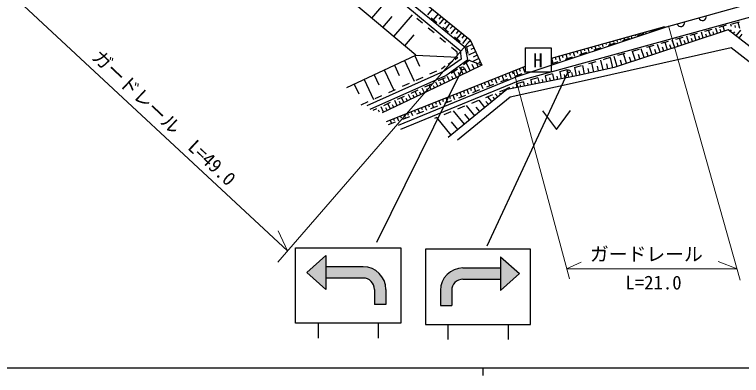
# Model space of a CAD drawing. Units: millimetres, scale not verified. Extents: x 40000 to 680000, y 20000 to 380000.
# Drawn here: x 105716 to 202386, y 204000 to 251946 of the extents above; entities that cross this region are included whole.
import ezdxf
from ezdxf.enums import TextEntityAlignment as Align

# ---------------------------------------------------------------- set-up
doc = ezdxf.new("R2010")
doc.units = ezdxf.units.MM
doc.header["$LTSCALE"] = 1000
for name, color, linetype, lineweight in [('M-BGD', 7, 'Continuous', 25), ('M-STR-HTXT', 7, 'Continuous', 13), ('M-STR-STRC', 7, 'Continuous', 25), ('M-TTL-BAND', 7, 'Continuous', 25)]:
    doc.layers.add(name, color=color, linetype=linetype, lineweight=lineweight)
doc.styles.add('ＭＳ ゴシック', font='')
doc.styles.get('ＭＳ ゴシック').set_extended_font_data('MS Gothic')

msp = doc.modelspace()

# ---------------------------------------------------------------- hatches: boundary and pattern name
at = {"layer": 'M-STR-STRC'}
for points in [[(147091, 218438), (147091, 219938), (144591, 217688), (147091, 215438), (147091, 216938)], [(170348, 218280), (170348, 219780), (172848, 217530), (170348, 215280), (170348, 216780)], [(152091, 218438), (147091, 218438), (147091, 216938), (152091, 216938, -0.41421), (153591, 215438), (153591, 213438), (155091, 213438), (155091, 215438, 0.41421)], [(165348, 218280), (170348, 218280), (170348, 216780), (165348, 216780, 0.41421), (163848, 215280), (163848, 213280), (162348, 213280), (162348, 215280, -0.41421)]]:
    msp.add_hatch(color=256, dxfattribs=at).paths.add_polyline_path(points)

# ---------------------------------------------------------------- linework, layer by layer
at = {"layer": 'M-BGD'}
for p, q in [((146864, 262173), (164969, 247184)), ((192422, 250320), (216444, 257025)), ((153247, 251460), (155693, 254374)), ((158559, 254895), (166290, 248584)), ((165679, 247539), (157790, 254008)), ((161271, 252682), (160647, 251918)), ((154706, 250235), (155931, 251693)), ((156166, 249009), (158618, 251929)), ((159972, 250796), (159205, 251438)), ((161119, 251530), (161893, 250896)), ((162045, 252050), (161420, 251284)), ((162433, 251733), (162120, 251350)), ((162820, 251417), (162193, 250649)), ((172740, 243121), (204413, 251858)), ((163207, 251101), (162893, 250717)), ((163595, 250785), (162966, 250015)), ((163982, 250469), (163667, 250083)), ((200351, 250517), (199387, 250248)), ((200152, 249769), (199943, 250403)), ((201062, 250359), (200984, 250660)), ((202062, 250937), (201094, 250688)), ((201614, 250221), (201541, 250502)), ((202166, 250083), (201953, 250909)), ((161506, 249513), (160739, 250155)), ((162666, 250262), (163439, 249628)), ((164369, 250152), (163740, 249381)), ((164757, 249836), (164441, 249450)), ((165144, 249520), (164513, 248747)), ((172424, 243654), (192422, 250320)), ((177118, 246158), (192186, 250339)), ((200627, 249925), (185441, 244916)), ((188495, 249106), (189446, 249414)), ((189163, 249501), (189185, 249419)), ((189645, 249634), (189684, 249491)), ((190126, 249768), (190143, 249707)), ((190397, 249722), (191349, 250030)), ((190608, 249902), (190637, 249799)), ((191090, 250035), (191101, 249995)), ((191572, 250169), (191589, 250108)), ((192054, 250303), (192059, 250282)), ((192300, 250338), (192304, 250339)), ((196498, 249443), (195534, 249174)), ((197303, 248829), (197050, 249597)), ((198424, 249980), (197461, 249711)), ((198253, 249142), (198014, 249866)), ((198727, 249299), (198612, 249649)), ((199202, 249455), (198978, 250134)), ((199677, 249612), (199569, 249940)), ((205242, 246336), (200627, 249925)), ((200900, 249713), (201055, 249912)), ((201295, 249406), (201484, 249649)), ((201690, 249099), (202292, 249872)), ((157629, 247781), (158856, 249242)), ((163040, 248230), (162273, 248872)), ((164212, 248993), (164985, 248359)), ((165531, 249204), (165215, 248817)), ((165919, 248888), (165286, 248113)), ((166290, 248584), (167868, 245231)), ((185790, 248565), (185875, 248258)), ((186272, 248698), (186312, 248555)), ((186592, 248490), (187543, 248798)), ((186754, 248832), (186828, 248566)), ((187236, 248966), (187270, 248843)), ((187717, 249100), (187780, 248874)), ((188199, 249233), (188228, 249131)), ((188681, 249367), (188732, 249183)), ((193504, 247576), (193192, 248522)), ((194571, 248906), (193608, 248637)), ((194454, 247889), (194157, 248790)), ((194929, 248046), (194784, 248485)), ((195404, 248202), (195121, 249059)), ((195879, 248359), (195741, 248776)), ((196353, 248516), (196085, 249328)), ((196828, 248672), (196698, 249067)), ((197778, 248985), (197655, 249358)), ((202084, 248792), (202497, 249322)), ((164575, 246947), (163807, 247589)), ((165995, 245961), (165679, 247539)), ((165758, 247725), (165817, 247677)), ((165817, 247677), (166015, 246774)), ((166579, 247970), (165830, 247618)), ((166366, 248423), (166011, 248255)), ((166807, 247486), (166378, 247283)), ((173640, 247540), (177095, 247540)), ((173640, 247540), (173640, 244344)), ((177095, 247540), (177095, 244344)), ((180668, 243022), (201021, 247559)), ((181936, 247495), (182067, 247024)), ((182418, 247629), (182480, 247404)), ((182787, 247257), (183738, 247565)), ((182899, 247763), (183019, 247333)), ((183381, 247896), (183438, 247692)), ((183863, 248030), (183971, 247641)), ((184345, 248164), (184396, 247979)), ((184689, 247874), (185641, 248182)), ((184827, 248297), (184923, 247949)), ((185308, 248431), (185354, 248267)), ((190718, 247832), (189755, 247564)), ((190528, 246594), (190169, 247679)), ((191564, 246936), (191222, 247973)), ((192644, 248369), (191681, 248101)), ((192059, 247099), (191892, 247606)), ((192555, 247263), (192228, 248253)), ((193030, 247419), (192870, 247903)), ((193979, 247732), (193827, 248194)), ((201021, 247559), (204611, 244758)), ((149901, 242253), (159092, 246553)), ((159092, 246553), (164673, 246277)), ((164634, 246494), (164575, 246947)), ((164969, 247184), (165127, 246001)), ((167036, 247001), (166066, 246544)), ((167248, 246548), (166712, 246296)), ((178563, 246559), (178649, 246252)), ((179045, 246693), (179210, 246099)), ((179527, 246827), (179606, 246540)), ((180009, 246960), (180162, 246407)), ((180490, 247094), (180564, 246828)), ((180884, 246641), (181835, 246949)), ((180972, 247228), (181114, 246716)), ((181454, 247362), (181522, 247116)), ((186865, 246758), (185901, 246490)), ((187117, 245469), (186706, 246714)), ((188791, 247295), (187828, 247027)), ((188306, 245861), (187914, 247050)), ((188874, 246048), (188682, 246630)), ((189442, 246236), (189067, 247372)), ((189985, 246415), (189802, 246970)), ((191046, 246765), (190871, 247295)), ((157571, 245842), (158849, 243109)), ((158937, 246481), (159582, 245103)), ((165127, 246001), (162760, 244383)), ((163076, 243871), (165995, 245961)), ((163391, 245369), (163983, 245803)), ((164298, 245961), (164673, 246277)), ((166212, 245882), (165408, 245286)), ((166303, 244476), (165779, 245561)), ((167868, 245231), (166192, 245863)), ((167461, 246096), (166645, 245712)), ((167674, 245644), (167480, 245552)), ((177078, 245409), (178030, 245717)), ((177118, 246158), (177305, 245482)), ((177600, 246292), (177691, 245964)), ((178081, 246426), (178258, 245791)), ((178981, 246025), (179933, 246333)), ((183012, 245683), (182049, 245413)), ((183983, 244586), (183692, 245873)), ((184218, 246020), (183975, 245952)), ((184938, 246221), (184218, 246020)), ((185270, 244877), (184965, 246228)), ((185872, 245058), (185442, 246361)), ((186494, 245263), (186284, 245900)), ((187711, 245665), (187511, 246273)), ((154883, 244584), (156141, 241896)), ((155187, 237717), (173647, 245093)), ((156227, 245213), (156861, 243858)), ((162484, 244738), (162977, 245152)), ((167868, 245231), (163371, 243062)), ((164605, 244691), (163802, 244095)), ((165391, 244036), (164952, 244948)), ((165847, 244256), (165606, 244755)), ((166845, 244738), (166579, 245290)), ((167388, 245000), (167137, 245518)), ((167838, 245217), (167830, 245233)), ((172366, 244582), (172640, 243895)), ((172830, 244767), (172969, 244420)), ((173295, 244953), (173575, 244252)), ((179160, 244605), (178197, 244335)), ((179433, 243602), (179232, 244625)), ((181086, 245144), (180123, 244874)), ((180456, 243802), (180239, 244907)), ((185441, 244916), (180905, 243890)), ((181533, 244032), (181271, 245195)), ((182146, 244171), (182011, 244768)), ((182758, 244309), (182481, 245534)), ((183371, 244448), (183229, 245076)), ((184627, 244732), (184478, 245391)), ((162760, 244383), (152544, 239808)), ((153017, 239374), (163076, 243871)), ((153539, 243955), (154163, 242622)), ((156765, 237264), (172424, 243654)), ((159134, 243237), (160047, 243646)), ((160960, 244055), (161872, 244464)), ((163580, 243162), (163307, 243727)), ((164030, 243380), (163873, 243705)), ((164480, 243597), (164125, 244334)), ((164936, 243817), (164737, 244229)), ((170045, 243654), (170175, 243328)), ((170509, 243840), (170772, 243180)), ((170973, 244025), (171106, 243692)), ((180905, 243890), (171241, 241997)), ((171437, 244211), (171706, 243538)), ((171902, 244396), (172038, 244056)), ((172274, 243755), (173208, 244112)), ((173640, 244344), (177095, 244344)), ((177234, 244066), (176271, 243796)), ((176489, 243025), (176334, 243814)), ((177470, 243217), (177300, 244084)), ((177961, 243313), (177872, 243766)), ((178451, 243410), (178266, 244355)), ((178942, 243506), (178845, 243998)), ((179944, 243702), (179840, 244234)), ((180952, 243901), (180824, 244468)), ((150872, 242708), (151486, 241396)), ((152195, 243326), (153432, 240682)), ((163371, 243062), (154615, 238881)), ((157080, 236731), (172740, 243121)), ((157309, 242419), (158222, 242828)), ((161155, 242711), (160244, 242300)), ((162018, 242416), (161749, 242979)), ((162978, 243534), (162067, 243123)), ((162469, 242631), (162337, 242908)), ((162920, 242847), (162660, 243391)), ((167723, 242726), (167970, 242108)), ((168187, 242912), (168312, 242599)), ((168538, 242326), (169472, 242683)), ((168652, 243097), (168904, 242466)), ((169116, 243283), (169244, 242964)), ((169580, 243468), (169838, 242823)), ((170406, 243040), (171340, 243398)), ((171635, 241011), (180668, 243022)), ((172661, 242786), (172433, 242681)), ((172563, 242256), (172476, 242701)), ((173382, 242988), (172661, 242786)), ((173545, 242448), (173436, 243003)), ((174035, 242544), (173977, 242841)), ((175308, 243527), (174345, 243257)), ((174526, 242641), (174402, 243273)), ((175017, 242737), (174951, 243073)), ((175507, 242833), (175368, 243543)), ((175998, 242929), (175924, 243304)), ((176979, 243121), (176898, 243535)), ((155484, 241601), (156397, 242010)), ((159333, 241888), (158421, 241477)), ((159311, 241123), (159014, 241744)), ((160213, 241554), (159926, 242156)), ((160664, 241769), (160523, 242066)), ((161115, 241985), (160837, 242568)), ((161567, 242200), (161430, 242487)), ((171162, 241997), (163391, 235607)), ((165402, 241799), (165518, 241507)), ((165866, 241984), (166102, 241393)), ((166330, 242170), (166450, 241871)), ((166671, 241611), (167605, 241968)), ((166794, 242355), (167036, 241751)), ((167259, 242541), (167381, 242235)), ((171122, 242036), (170197, 241658)), ((170750, 241658), (170611, 241827)), ((171136, 241976), (171116, 242000)), ((171525, 242262), (171122, 242076)), ((171582, 242064), (171542, 242269)), ((172072, 242160), (172041, 242322)), ((173054, 242352), (173003, 242610)), ((153659, 240783), (154572, 241192)), ((157510, 241065), (156599, 240653)), ((157506, 240261), (157191, 240921)), ((157957, 240477), (157802, 240802)), ((158408, 240692), (158102, 241333)), ((158859, 240908), (158709, 241223)), ((159762, 241338), (159616, 241644)), ((163080, 240871), (163300, 240321)), ((163544, 241057), (163656, 240778)), ((164009, 241242), (164234, 240679)), ((164473, 241428), (164587, 241142)), ((164614, 235291), (171635, 241011)), ((164803, 240896), (165737, 241254)), ((164937, 241613), (165168, 241036)), ((169271, 241279), (168346, 240900)), ((169205, 240388), (168673, 241034)), ((169591, 240705), (169374, 240969)), ((169977, 241023), (169642, 241431)), ((170364, 241341), (170245, 241485)), ((151834, 239966), (152747, 240375)), ((155687, 240242), (154776, 239830)), ((155701, 239399), (155368, 240098)), ((156152, 239615), (155988, 239959)), ((156603, 239830), (156279, 240509)), ((157055, 240046), (156895, 240380)), ((160294, 239758), (160497, 239249)), ((160758, 239944), (160861, 239686)), ((161067, 239467), (162001, 239824)), ((161223, 240129), (161432, 239606)), ((161687, 240315), (161793, 240050)), ((162151, 240500), (162366, 239964)), ((162616, 240686), (162724, 240414)), ((162935, 240182), (163869, 240539)), ((165569, 239765), (164644, 239386)), ((166914, 238504), (165799, 239859)), ((167420, 240522), (166495, 240143)), ((168269, 239618), (167499, 240554)), ((168737, 240003), (168412, 240399)), ((153864, 239419), (153372, 239196)), ((154241, 238976), (154121, 239228)), ((154799, 238969), (154456, 239686)), ((155250, 239184), (155081, 239538)), ((157973, 238830), (158067, 238593)), ((158437, 239016), (158629, 238534)), ((158901, 239201), (158999, 238957)), ((159199, 238752), (160133, 239109)), ((159366, 239387), (159563, 238892)), ((159830, 239572), (159930, 239321)), ((163718, 239007), (162792, 238629)), ((165558, 237389), (164099, 239163)), ((167591, 239061), (167120, 239634)), ((175909, 239164), (177798, 236674)), ((177798, 236674), (179659, 239184)), ((155651, 237903), (155827, 237462)), ((156115, 238088), (156205, 237865)), ((156580, 238274), (156761, 237820)), ((157044, 238459), (157136, 238229)), ((157331, 238037), (158265, 238395)), ((157508, 238645), (157695, 238177)), ((161867, 238250), (161577, 238131)), ((163784, 235930), (161874, 238253)), ((166236, 237946), (165593, 238729)), ((155463, 237323), (156397, 237680)), ((164671, 236660), (163829, 237684))]:
    msp.add_line(p, q, dxfattribs=at)
msp.add_lwpolyline([(159092, 246553), (133768, 267813), (122961, 278384)], dxfattribs=at)
for centre in [(165297, 244797), (179398, 244403)]:
    msp.add_circle(centre, 200, dxfattribs=at)
for centre in [(197209, 251656), (194320, 250849)]:
    msp.add_arc(centre, 500, 195.59687, 15.59687, dxfattribs=at)
at = {"layer": 'M-STR-HTXT'}
for p, q in [((106340, 253674), (142032, 220553)), ((192671, 250438), (202217, 216674)), ((166244, 248466), (140723, 219044)), ((172081, 244521), (179497, 216831)), ((142032, 220553), (140762, 223221)), ((179138, 218172), (181075, 219040)), ((201793, 218172), (199298, 219119)), ((179138, 218172), (201793, 218172))]:
    msp.add_line(p, q, dxfattribs=at)
at = {"layer": 'M-STR-STRC'}
for p, q in [((165218, 244600), (153858, 221644)), ((179260, 244206), (168531, 221170)), ((143091, 220938), (157091, 220938)), ((143091, 210938), (143091, 220938)), ((157091, 220938), (157091, 212328)), ((160348, 220780), (160348, 212171)), ((174348, 220780), (160348, 220780)), ((174348, 210780), (174348, 220780)), ((147091, 219938), (144591, 217688)), ((147091, 219938), (147091, 215438)), ((170348, 219780), (170348, 215280)), ((170348, 219780), (172848, 217530)), ((144591, 217688), (147091, 215438)), ((152091, 218438), (147091, 218438)), ((165348, 218280), (170348, 218280)), ((172848, 217530), (170348, 215280)), ((152091, 216938), (147091, 216938)), ((165348, 216780), (170348, 216780)), ((153591, 215438), (153591, 213438)), ((155091, 215438), (155091, 213438)), ((162348, 215280), (162348, 213280)), ((163848, 215280), (163848, 213280)), ((155091, 213438), (153591, 213438)), ((162348, 213280), (163848, 213280)), ((157091, 212322), (157091, 210938)), ((160348, 212164), (160348, 210780)), ((157091, 210938), (143091, 210938)), ((146091, 210938), (146091, 208938)), ((154091, 210938), (154091, 208938)), ((160348, 210780), (174348, 210780)), ((163348, 210780), (163348, 208780)), ((171348, 210780), (171348, 208780))]:
    msp.add_line(p, q, dxfattribs=at)
for centre, radius, start, end in [((152091, 215438), 3000, 0, 90), ((165348, 215280), 3000, 90, 180), ((152091, 215438), 1500, 0, 90), ((165348, 215280), 1500, 90, 180)]:
    msp.add_arc(centre, radius, start, end, dxfattribs=at)
at = {"layer": 'M-TTL-BAND'}
for p, q in [((40000, 205000), (579000, 205000)), ((168000, 205000), (168000, 204000))]:
    msp.add_line(p, q, dxfattribs=at)

# ---------------------------------------------------------------- texts
at = {"layer": 'M-BGD', "style": 'ＭＳ ゴシック'}
msp.add_text('H', height=1833, dxfattribs=at).set_placement((175324, 245856), align=Align.MIDDLE_CENTER)
at = {"layer": 'M-STR-HTXT', "style": 'ＭＳ ゴシック'}
for s, rotation, p in [('ガードレール\u3000L=49.0', 316.787, (124594, 237194)), ('ガードレール', 359.936, (189737, 218657)), ('L=21.0', 359.936, (190683, 214871))]:
    msp.add_text(s, height=1833, rotation=rotation, dxfattribs=at).set_placement(p, align=Align.BOTTOM_CENTER)

doc.saveas('drawing.dxf')
